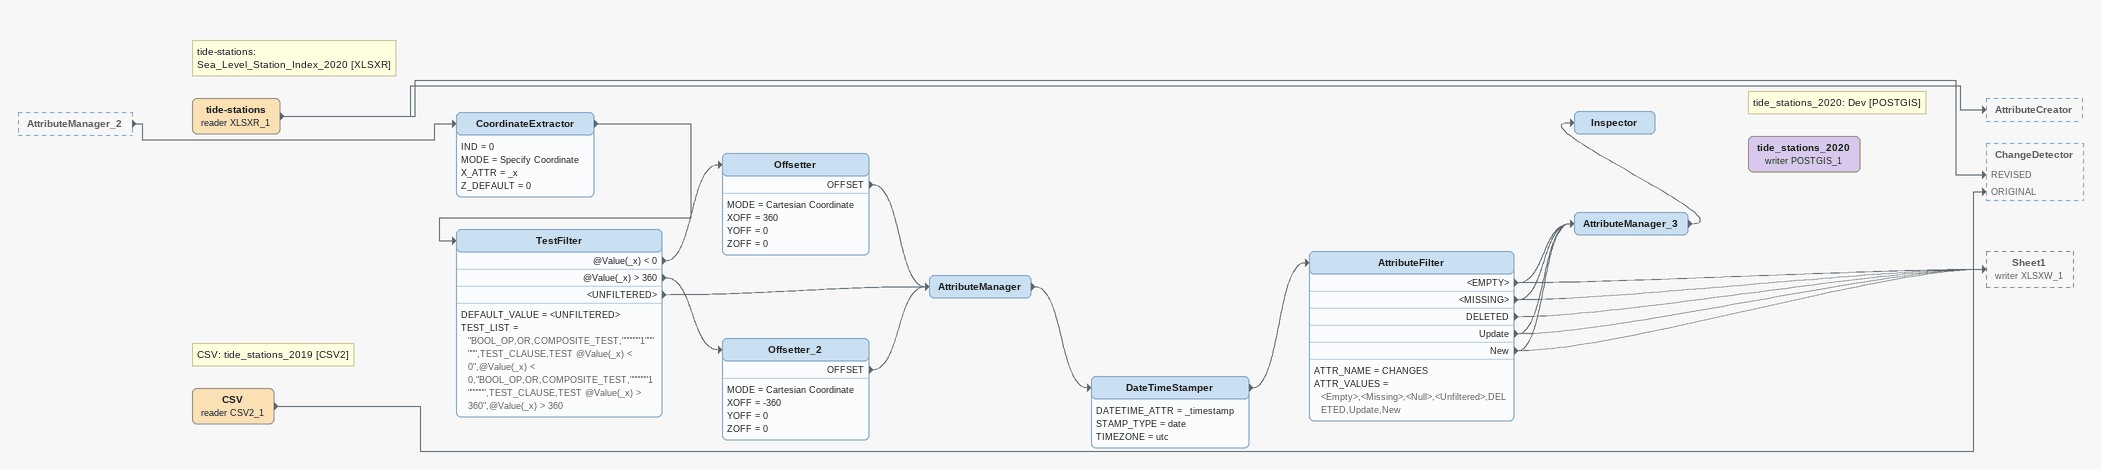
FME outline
AttributeManager_2 [outside]
    -> CoordinateExtractor
Note: tide-stations: Sea_Level_Station_Index_2020 [XLSXR]
tide-stations (reader XLSXR_1)
    -> AttributeCreator
    -> ChangeDetector [REVISED]
Note: CSV: tide_stations_2019 [CSV2]
CSV (reader CSV2_1)
    -> ChangeDetector [ORIGINAL]
CoordinateExtractor
    IND = 0
    MODE = Specify Coordinate
    X_ATTR = _x
    Z_DEFAULT = 0
    -> TestFilter
TestFilter
    DEFAULT_VALUE = <UNFILTERED>
    TEST_LIST = "BOOL_OP,OR,COMPOSITE_TEST,""""""1"""""",TEST_CLAUSE,TEST @Value(_x) < 0",@Value(_x) < 0,"BOOL_OP,OR,COMPOSITE_TEST,""""""1"""""",TEST_CLAUSE,TEST @Value(_x) > 360",@Value(_x) > 360
    @Value(_x) < 0 -> Offsetter
    @Value(_x) > 360 -> Offsetter_2
    <UNFILTERED> -> AttributeManager
Offsetter
    MODE = Cartesian Coordinate
    XOFF = 360
    YOFF = 0
    ZOFF = 0
    OFFSET -> AttributeManager
Offsetter_2
    MODE = Cartesian Coordinate
    XOFF = -360
    YOFF = 0
    ZOFF = 0
    OFFSET -> AttributeManager
AttributeManager
    -> DateTimeStamper
DateTimeStamper
    DATETIME_ATTR = _timestamp
    STAMP_TYPE = date
    TIMEZONE = utc
    -> AttributeFilter
AttributeFilter
    ATTR_NAME = CHANGES
    ATTR_VALUES = <Empty>,<Missing>,<Null>,<Unfiltered>,DELETED,Update,New
    <EMPTY> -> AttributeManager_3
    <EMPTY> -> Sheet1 (writer XLSXW_1)
    <MISSING> -> AttributeManager_3
    <MISSING> -> Sheet1 (writer XLSXW_1)
    DELETED -> Sheet1 (writer XLSXW_1)
    Update -> AttributeManager_3
    Update -> Sheet1 (writer XLSXW_1)
    New -> AttributeManager_3
    New -> Sheet1 (writer XLSXW_1)
AttributeManager_3
    -> Inspector
Inspector
Note: tide_stations_2020: Dev [POSTGIS]
tide_stations_2020 (writer POSTGIS_1)
